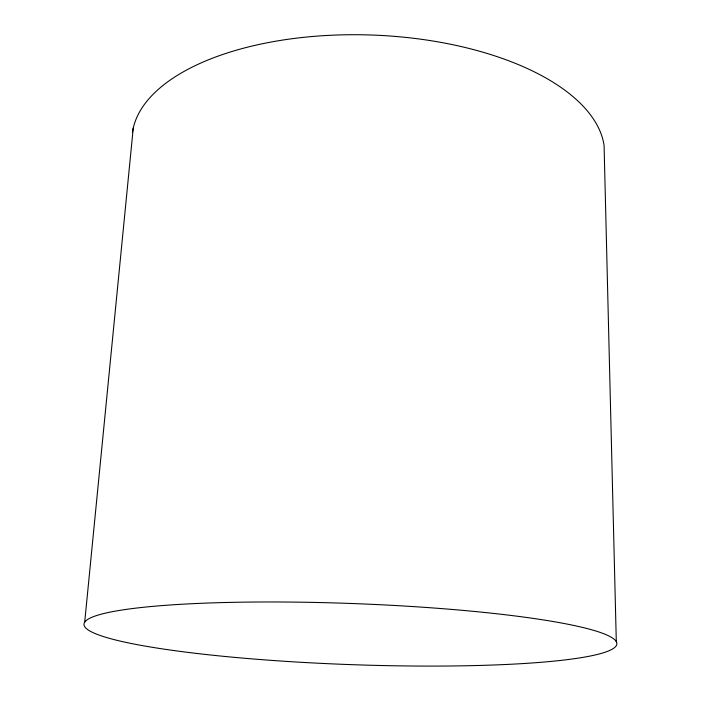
<?xml version="1.0" encoding="UTF-8"?>
<svg xmlns="http://www.w3.org/2000/svg" width="701" height="701" viewBox="0 0 701 701"><rect width="100%" height="100%" fill="white"/><g stroke="black" fill="none" stroke-linecap="round" stroke-linejoin="round"><path stroke-width="1.05" d="M84.698 622.216L133.243 128.09M616.302 641.713L604.078 145.352A236.526 111.739 2.1 0 0 367.71 34.901A236.526 111.739 2.1 0 0 132.428 132.471M174.032 650.563A266.59 30.555 2.1 0 0 611.526 649.555A266.59 30.555 2.1 0 0 265.714 601.975A266.59 30.555 2.1 0 0 174.032 650.563"/></g></svg>
